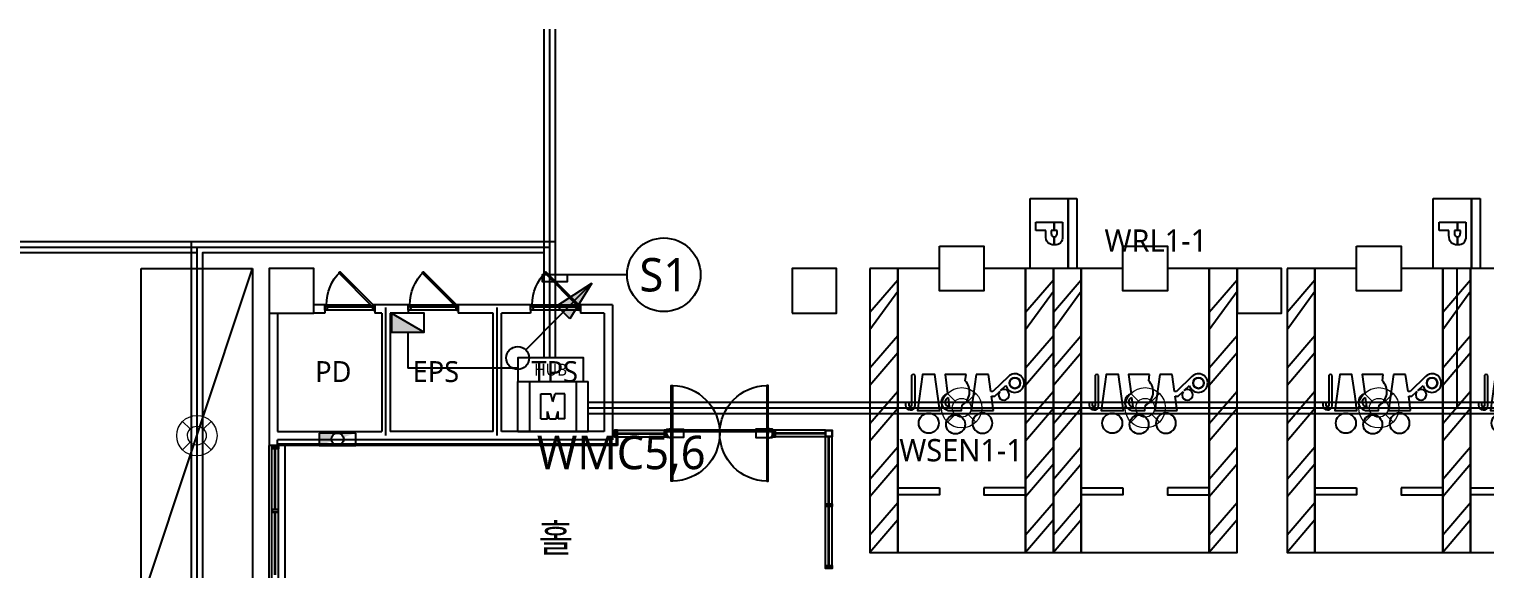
# Model space of a CAD drawing. Header units: millimetres. Extents: x -38475 to 94728, y -31127 to 90245.
# Drawn here: x -8241 to 17932, y 2802 to 12495 of the extents above; entities that cross this region are included whole.
import ezdxf
from ezdxf.enums import TextEntityAlignment as Align

# ---------------------------------------------------------------- set-up
doc = ezdxf.new("R2010")
doc.units = ezdxf.units.MM
doc.linetypes.add('AUDIT_D_080121100638-0', pattern=[0])
for name, color, linetype in [('DR LINE', 4, 'Continuous'), ('DR SYM', 6, 'Continuous'), ('e-plan', 9, 'Continuous'), ('E-TEXT', 6, 'Continuous'), ('레이스웨이', 3, 'Continuous'), ('만공차등', 6, 'Continuous'), ('유도배선', 6, 'Continuous')]:
    doc.layers.add(name, color=color, linetype=linetype)
doc.layers.add('초음파센서', color=1, linetype='AUDIT_D_080121100638-0', lineweight=13)
doc.styles.add('1', font='malgun_0.ttf')
doc.styles.add('USUN', font='malgun_0.ttf')
doc.styles.add('xr_plan$0$USUN', font='malgun_0.ttf')

# ---------------------------------------------------------------- blocks, each defined once
blk = doc.blocks.new('xr_plan$0$평행주차')
at = {"layer": 'e-plan'}
for p, q in [((2000, 6000.000000000024), (0, 0)), ((0, 0), (0, 6000.000000000024)), ((0, 6000.000000000024), (2000, 6000.000000000024)), ((2000, 6000.000000000024), (2000, 0)), ((2000, 0), (0, 0))]:
    blk.add_line(p, q, dxfattribs=at)
blk = doc.blocks.new('xr_plan$0$노유자주차-1')
at = {"layer": 'e-plan', "linetype": 'Continuous'}
for p, q in [((684.3168248625298, 2800.000000005588), (99.99999999956344, 3300.000000006985)), ((991.933768952993, 2800.000000005122), (307.6169440890953, 3300.000000006985)), ((1684.316824863228, 2800.000000005588), (1099.999999999563, 3300.000000006985)), ((1991.933768951829, 2800.000000005122), (1407.616944089095, 3300.000000007451)), ((2684.31682486253, 2800.000000005122), (2099.999999999796, 3300.000000007451)), ((2991.933768951829, 2800.000000006985), (2407.616944089328, 3300.000000007451)), ((3684.316824863228, 2800.000000007451), (3099.999999999796, 3300.000000006985)), ((3991.93376895113, 2800.000000006985), (3407.616944089328, 3300.000000007451)), ((4684.316824863228, 2800.000000007451), (4099.999999999796, 3300.000000006985)), ((4991.933768950199, 2800.000000007451), (4407.616944089095, 3300.000000006985)), ((684.3168248622969, 4.656612873077393e-09), (99.99999999979627, 500.0000000069849)), ((991.933768952993, 5.122274160385132e-09), (307.6169440890953, 500.0000000065193)), ((1684.316824863228, 5.587935447692871e-09), (1099.999999999796, 500.0000000065193)), ((1991.933768952062, 5.587935447692871e-09), (1407.616944089095, 500.0000000069849)), ((2684.31682486253, 5.122274160385132e-09), (2099.999999999563, 500.0000000069849)), ((2991.933768952062, 7.450580596923828e-09), (2407.616944089095, 500.0000000069849)), ((3684.316824863461, 7.450580596923828e-09), (3100.000000000029, 500.0000000074506)), ((3991.93376895113, 6.984919309616089e-09), (3407.616944089328, 500.0000000074506)), ((4684.316824863228, 7.450580596923828e-09), (4099.999999999796, 500.0000000069849)), ((4991.933768950199, 7.450580596923828e-09), (4407.616944089328, 500.0000000069849))]:
    blk.add_line(p, q, dxfattribs=at)
for points in [[(-100.0000000004366, 2800.000000006985), (4999.999999999563, 2800.000000006985), (4999.999999999563, 3300.000000007451), (-99.9999999999709, 3300.000000006985)], [(3834.999999999796, 2050.000000006985), (3964.999999999796, 2050.000000006985), (3964.999999999563, 2800.000000006985), (3834.999999999796, 2800.000000006985)], [(-500.0000000004302, 1250.000000007216), (-500.0000000004329, 2050.000000007216), (299.9999999995671, 2050.00000000722), (299.9999999995698, 1250.000000007219)], [(3835.000000000029, 1250.000000007451), (3964.999999999796, 1250.000000006985), (3964.999999999563, 500.0000000065193), (3834.999999999563, 500.0000000069849)], [(-100.0000000004366, 6.984919309616089e-09), (4999.999999999796, 6.51925802230835e-09), (4999.999999999796, 500.0000000074506), (-100.0000000004366, 500.0000000074506)]]:
    blk.add_lwpolyline(points, close=True, dxfattribs=at)
for points in [[(-100.0000000004366, 1250.000000007217), (-100.0000000004366, 500.0000000074506), (4999.999999999796, 500.0000000074506), (4999.999999999563, 2800.000000006985), (-100.0000000004366, 2800.000000006985), (-100.0000000004366, 2050.000000007218)], [(1836.852365872386, 2490.030886126217), (2108.820959594595, 2212.391267463099)], [(2089.961042239825, 2350.358787356876), (1997.118265809055, 2445.13750041835)], [(2108.820959594595, 2174.844095758628), (1799.999999999098, 2131.918484993279)], [(1799.999999999796, 2131.918484990951), (1799.999999999563, 1913.105725913774)], [(2193.375042673695, 2244.78842151491), (2105.431718634005, 2334.565519911703)], [(2108.820959594595, 2212.391267463099), (2108.820959594828, 2174.844095756765)], [(2193.375042673928, 2186.596975691151), (2193.375042673695, 2244.78842151491)], [(2449.160201220337, 2222.150696430355), (2193.375042673928, 2186.596975691151)], [(2449.160201220337, 1822.873514478095), (2449.160201220337, 2222.150696430355)], [(1799.999999999563, 1913.105725916103), (2449.160201220337, 1822.873514478095)], [(1799.999999999796, 1729.558921741322), (1800.000000000029, 1350.441078271251), (2149.996409822983, 1396.633745339699)], [(1917.94543293168, 1713.992436019238), (1799.999999999796, 1729.558921741322)], [(2449.160201220104, 1436.117502966896), (2449.160201220569, 1643.88249704754), (2354.691279589926, 1656.350543355569)], [(2217.305556575331, 1405.517233626917), (2381.851054467057, 1427.234014680143)], [(2193.375042673695, 1221.572764802724), (1799.999999999563, 1166.894274100661), (1799.999999999796, 948.0815150248818), (2449.160201220337, 857.8493035882711), (2449.160201220569, 1257.1264855396), (2193.375042673695, 1221.572764802724)]]:
    blk.add_lwpolyline(points, dxfattribs=at)
for points in [[(1997.118265809055, 2445.137500416022, 3.739535750018262), (1836.852365871688, 2490.030886126217)], [(2105.431718633074, 2334.565519911703, 17.37191183859012), (2089.96104224099, 2350.358787357807)]]:
    blk.add_lwpolyline(points, format="xyb", dxfattribs=at)
for points in [[(1955.917710014415, 2510.366903526243, 0.9999999999999999), (1955.917710014415, 2703.033407794312, 0.9999999999999999), (1955.917710014415, 2510.366903526243)], [(2675.973918393051, 1841.944582752418, 0.9999999999999999), (2675.973918392818, 2203.07962815417, 0.9999999999999999), (2675.973918393051, 1841.944582752418)], [(2675.973918393051, 876.9203718635254, -0.9999999999999999), (2675.973918392818, 1238.05541726388, -0.9999999999999999), (2675.973918393051, 876.9203718635254)], [(1820.568234193866, 811.7294169012457, 0.6677998114889716), (1820.568234192702, 750.1294168997556), (2356.483482938755, 750.3072034413926, -0.9627070837517783), (2354.728670578479, 704.1464368733577), (2328.899735805142, 704.1464368738234, 0.7142857142783885), (2328.899735804909, 642.5464368760586), (2354.728670578246, 642.5464368755929, 0.9627070837521746), (2361.160201220802, 811.72941690078)]]:
    blk.add_lwpolyline(points, format="xyb", close=True, dxfattribs=at)
for centre, radius in [((1955.917710014182, 2606.700155658647), 96.33325213311043), ((2697.916454916849, 1540.000000007451), 171.4507437460124)]:
    blk.add_circle(centre, radius, dxfattribs=at)
for centre, radius, start, end in [((2113.584248510917, 1512.917826978024), 280.5450847236735, 30.7480879590424, 134.2149785877846), ((2296.972764407779, 1436.11750296643), 152.1874368125558, 195.0369333090357, 359.9999999733196), ((2296.972764407779, 1436.11750296643), 85.341903467351, 201.01184196859, 354.0250914462683)]:
    blk.add_arc(centre, radius, start, end, dxfattribs=at)
blk = doc.blocks.new('xr_plan$0$xr_plan$0$Dor_900_45')
at = {"layer": 'e-plan'}
for p, q in [((854.9999999999997, 10.00000000000085), (45.00000000000028, 10.00000000000085)), ((870.0000000000007, 50.00000000004405), (75.72970377071033, 50.0000000000441)), ((29.99999999999971, -50), (870.0000000000003, -50))]:
    blk.add_line(p, q, dxfattribs=at)
for points in [[(29.99999999999971, 50), (52.86485188533304, 27.13514811466666), (646.8345480820302, 621.1048443113667), (623.9696961966982, 643.9696961966988), (29.99999999999971, 50)], [(0, 50), (29.99999999999971, 50), (29.99999999999971, 10.00000000000085), (45.00000000000028, 10.00000000000085), (45.00000000000028, -9.999999999999432), (29.99999999999971, -50), (0, -50), (0, 50)], [(900, 50), (870.0000000000003, 50), (870.0000000000003, 10.00000000000085), (854.9999999999997, 10.00000000000085), (854.9999999999997, -9.999999999999432), (870.0000000000003, -50), (900, -50), (900, 50)]]:
    blk.add_lwpolyline(points, dxfattribs=at)
blk.add_arc((30.00000000011624, 50.00000000004405), 839.9999999998845, 0, 44.99999999971182, dxfattribs=at)
blk = doc.blocks.new('xr_plan$0$점자블럭 없는타입')
at = {"layer": 'e-plan'}
for p, q in [((104798.8721704508, -634194.2971708117), (104820.0853738885, -634215.5103742447)), ((104798.8721704536, -634215.5103742474), (104820.0853738866, -634194.2971708098)), ((106540.8884744558, -634194.2971708117), (106519.6752710181, -634215.5103742447)), ((106540.8884744539, -634215.5103742474), (106519.6752710209, -634194.2971708098))]:
    blk.add_line(p, q, dxfattribs=at)
at = {"layer": 'e-plan', "ltscale": 0.05}
for points in [[(104822.9154930559, -634296.4018948836), (104822.9446861163, -633344.6076383253), (104796.0240973808, -633344.6076383281), (104796.028424246, -634296.4018962126)], [(106516.8451518507, -634296.4018948836), (106516.8111450195, -633344.6073880664), (106543.7317337549, -633344.6073880692), (106543.7322206606, -634296.4018962126)]]:
    blk.add_lwpolyline(points, close=True, dxfattribs=at)
at = {"layer": 'e-plan'}
for points in [[(104719.8803087535, -634264.9037263732), (104669.8803087535, -634264.9037263732), (104669.8803087535, -634144.9037263732), (104719.8803087535, -634144.9037263732), (104719.8803087535, -634264.9037263732)], [(104719.8803087461, -634129.9037263732), (104719.880308761, -634279.9037263732), (105019.880308761, -634279.9037263425), (105019.8803087461, -634129.9037263425), (104719.8803087461, -634129.9037263732)], [(106619.8803087535, -634129.9037262801), (106619.8803087535, -634279.9037262801), (106319.8803087535, -634279.903726281), (106319.8803087535, -634129.903726281), (106619.8803087535, -634129.9037262801)], [(106669.8803087535, -634264.9037263658), (106619.8803087535, -634264.9037263658), (106619.8803087535, -634144.9037263658), (106669.8803087535, -634144.9037263658), (106669.8803087535, -634264.9037263658)]]:
    blk.add_lwpolyline(points, dxfattribs=at)
for points in [[(104714.8803087535, -634259.9037263732), (104674.8803087535, -634259.9037263732), (104674.8803087535, -634149.9037263732), (104714.8803087535, -634149.9037263732)], [(104822.9956312391, -634115.2799528822), (104795.995584795, -634115.279952885), (104795.9994451492, -635065.1990469792), (104822.9994915933, -635065.1990469764)], [(104815.4956312391, -634115.2799528831), (104803.495584795, -634115.2799528841), (104803.4993920778, -635065.1990469783), (104815.499438521, -635065.1990469773)], [(106516.7650136684, -634115.2799528822), (106543.7650601125, -634115.279952885), (106543.7614104271, -635065.1990502902), (106516.761363983, -635065.1990502874)], [(106524.2650136684, -634115.2799528831), (106536.2650601116, -634115.2799528841), (106536.2614634995, -635065.1990502892), (106524.2614170554, -635065.1990502883)], [(106664.8803087535, -634259.9037263658), (106624.8803087535, -634259.9037263658), (106624.8803087535, -634149.9037263658), (106664.8803087535, -634149.9037263658)]]:
    blk.add_lwpolyline(points, close=True, dxfattribs=at)
for centre in [(104809.4787721696, -634204.9037725286), (106530.281872737, -634204.9037725286)]:
    blk.add_circle(centre, 15, dxfattribs=at)
at = {"layer": 'e-plan', "ltscale": 0.05}
for centre, start, end in [((104809.4787998113, -634204.9037724485), 270.9004057388485, 89.10324431223599), ((106530.2818450962, -634204.9037724485), 90.89707628565837, 269.0996082917799)]:
    blk.add_arc(centre, 860.4015158524852, start, end, dxfattribs=at)
at = {"layer": 'e-plan', "ltscale": 0.1}
for centre, start, end in [((104811.7992934321, -634205.8412782637), 99.87451256389451, 260.1211767146736), ((106527.9613514754, -634205.8412782637), 279.8788232853264, 80.12548743610549)]:
    blk.add_arc(centre, 91.92358695254272, start, end, dxfattribs=at)
blk = doc.blocks.new('Xref-지하2층')
at = {"layer": 'e-plan', "linetype": 'Continuous'}
h = blk.add_hatch(color=256, dxfattribs=at)
edge = h.paths.add_edge_path()
edge.add_line((500, 17145.00000180298), (500, 16925.00000180298))
edge.add_line((500, 16925.00000180298), (725.6448372144441, 17000.21494754113))
edge.add_arc((829.9999999999927, 17035.00000180298), 110, 18.434948822920717, 198.4349488229226, ccw=False)
edge.add_line((934.3551627855559, 17069.78505606484), (1160, 17145.00000180298))
edge.add_line((1160, 17145.00000180298), (500, 17145.00000180298))
for p, q in [((599.9981302141678, 19450.00000000718), (400, 19449.99999999959)), ((599.9981302142041, 19450.00000000727), (599.9981302197921, 19300.00000000753)), ((2099.998136556947, 19450.0000000642), (1499.998130214175, 19450.00000004138)), ((1499.998130214204, 19450.00000004138), (1499.998130219807, 19300.0000000412)), ((1699.998130262706, 17100.00000205316), (1699.998130262713, 19399.99999999598)), ((2099.99813655694, 19450.0000000642), (2099.998136562528, 19300.00000006571)), ((4299.998136560891, 19450.00000014775), (2999.998136556947, 19450.00000009836)), ((2999.99813655694, 19450.00000009831), (2999.998136562528, 19300.0000000997)), ((3699.998130238149, 17100.00000201067), (3699.998130150256, 19399.99999995756)), ((4299.998136560898, 19450.00000014778), (4299.998136566486, 19300.00000014871)), ((5774.998130237451, 19450.00000020378), (5199.998136560898, 19450.00000018195)), ((5199.998136560898, 19450.00000018189), (5199.998136566486, 19300.00000018259)), ((5774.998130237451, 19450.00000004592), (5774.998130236752, 17025.00000045943)), ((-400.0000056248391, 19300.00000000005), (-400.0000040912128, 16925.00000224257)), ((-250.0000054525444, 19300.00000000005), (-250.0000036221099, 17175.00000214)), ((599.998130219763, 19300.00000000753), (400, 19300.00000000005)), ((1624.998130236985, 19300.00000004586), (1499.998130219763, 19300.0000000412)), ((1624.998130236985, 19300.00000003824), (1624.998130232794, 17175.0000021116)), ((2099.998136562528, 19300.00000006574), (1774.998130237043, 19300.00000005349)), ((1774.998130237043, 19300.00000004592), (1774.998130232794, 17175.00000205293)), ((3624.998130154097, 19300.00000012322), (2999.998136562528, 19300.00000009967)), ((3624.998130235239, 17175.00000104294), (3624.998130154097, 19300.00000012322)), ((4299.998136566479, 19300.00000014868), (3774.998130154097, 19300.00000012892)), ((3774.998130235239, 17175.00000098001), (3774.998130154097, 19300.00000012892)), ((5624.998130237451, 19300.00000019866), (5199.998136566479, 19300.00000018262)), ((5624.998130237451, 19300.00000004685), (5624.998130236985, 17175.00000004686)), ((-249.9999936763197, 17175.0000021825), (1624.99813655694, 17175.00000165211)), ((-250.0000037776772, 16925.00000220045), (-250.0000036915371, 17025.00000220045)), ((5774.998136561131, 17025.00000050192), (-250.0000036915371, 17025.00000220045)), ((500, 17145.00000180298), (500, 16925.00000180298)), ((1160, 17145.00000180298), (500, 17145.00000180298)), ((1160, 16925.00000180298), (1160, 17145.00000180298)), ((3624.998130235246, 17175.00000107233), (1774.99813655694, 17175.00000159111)), ((5624.998136561131, 17175.00000051147), (3774.998130235239, 17175.00000103033)), ((5624.998130236985, 17175.00000046898), (5199.998130237043, 17175.00000058435)), ((5839.998126877123, 17069.99999924094), (5839.998126877072, 16945.00000054235)), ((5859.998126877123, 17069.99999924091), (5859.998126877072, 16925.00000053673)), ((-250.0000037776772, 16925.00000220045), (-400.0000040912128, 16925.00000224257)), ((5839.998126877072, 16945.00000054235), (-250.000003760455, 16945.00000194591)), ((5859.998126877072, 16925.00000053673), (-250.0000037776845, 16925.00000194591)), ((500, 16925.00000180298), (1160, 16925.00000180298))]:
    blk.add_line(p, q, dxfattribs=at)
at = {"layer": 'e-plan'}
for p, q in [((5839.998126877123, 17069.99999924094), (5859.998126877123, 17069.99999924091)), ((5859.998125435843, 17199.99999913009), (6699.998124604172, 17199.99999913009)), ((5859.99812548008, 17145.99999913009), (6699.998124648409, 17145.99999913009)), ((5859.99812548008, 17133.99999913009), (6699.998124648409, 17133.99999913009)), ((5859.998126766237, 17079.99999913009), (6699.998125934566, 17079.99999913009)), ((8649.998128926847, 17199.99993394763), (6749.998128926847, 17199.99993394763)), ((8649.998128926847, 17169.99993394577), (6749.998128593899, 17169.99993394577)), ((9599.998128406063, 17199.99997848977), (8699.99812726496, 17199.99997694552)), ((9599.998128361825, 17145.99997848977), (8699.998127220722, 17145.99997694552)), ((9599.998128361825, 17133.99997848977), (8699.998127220722, 17133.99997694552)), ((9599.998127075669, 17079.99997848977), (8699.998125934566, 17079.99997694552)), ((9599.99812664988, 14764.99995690378), (9599.998126521183, 17079.99997848977)), ((9653.99812664988, 15874.99995567204), (9653.998126521183, 17079.99997848977)), ((9665.99812664988, 15874.99995553898), (9665.998126521183, 17079.99997848977)), ((9719.99812664988, 14764.99995557338), (9719.998126521183, 17079.99997848977)), ((-400.0000018149949, 13400.00000004846), (-400.0000040912128, 16925.00000224257)), ((-349.9999976935796, 13460.00000008251), (-349.9999976935796, 16865.00000227845)), ((-295.9999976935869, 15775.00000077885), (-295.9999976935796, 16865.00000167979)), ((-283.9999976935869, 15775.00000091191), (-283.9999976935796, 16865.00000154672)), ((-229.9999976935796, 13460.0000014129), (-229.9999976935796, 16865.00000094806)), ((-120.0000033612087, 16925.00000190942), (-120.0000003096429, 13400.00000004849)), ((-295.9999984523238, 14600.00000004689), (-295.9999976935869, 15725.00000077885)), ((-283.9999984523238, 14600.00000017995), (-283.9999976935869, 15725.00000091191)), ((9653.99812664988, 14764.99995561762), (9653.99812664988, 15824.99995567204)), ((9665.99812664988, 14764.99995561762), (9665.99812664988, 15824.99995553898))]:
    blk.add_line(p, q, dxfattribs=at)
for points in [[(-400, 19300.00000000005), (400, 19300.00000000005), (400, 20100.00000000005), (-400, 20100.00000000005)], [(8999.998130233958, 19300.00000000005), (9799.998130233958, 19300.00000000005), (9799.998130233958, 20100.00000000005), (8999.998130233958, 20100.00000000005)], [(17000, 19300.00000000005), (17800, 19300.00000000005), (17800, 20100.00000000005), (17000, 20100.00000000005)], [(5859.998125435843, 17199.99999913009), (5809.998125435843, 17199.99999913009), (5809.998126766237, 17079.99999913009), (5859.998126766237, 17079.99999913009)], [(5854.998124160862, 17194.99999962928), (5814.998124160862, 17194.99999918597), (5814.998125379963, 17084.99999918597), (5854.998125379963, 17084.99999962928)], [(9599.998128406063, 17199.99997848977), (9719.998127851577, 17199.99997848977), (9719.998126521183, 17079.99997848977), (9599.998127075669, 17079.99997848977)], [(9604.998129681044, 17194.99997898896), (9714.998129126558, 17194.99997854565), (9714.998127907456, 17084.99997854565), (9604.998128461943, 17084.99997898896)], [(-349.9999976935796, 16865.00000228742), (-349.9999976935796, 16915.00000228742), (-229.9999976935796, 16915.00000095702), (-229.9999976935796, 16865.00000095702)], [(-344.9999981927685, 16870.0000035624), (-344.999997749459, 16910.0000035624), (-234.999997749459, 16910.00000234329), (-234.9999981927685, 16870.00000234329)], [(-349.9999976935869, 15775.00000018018), (-349.9999976935869, 15725.00000018018), (-229.9999976935869, 15725.00000151058), (-229.9999976935869, 15775.00000151058)], [(-344.9999981927758, 15769.9999989052), (-344.9999977494663, 15729.9999989052), (-234.9999977494663, 15730.0000001243), (-234.9999981927758, 15770.0000001243)], [(9719.998125891201, 15874.99995494031), (9719.998125891201, 15824.99995494031), (9599.998125891201, 15824.99995627071), (9599.998125891201, 15874.99995627071)], [(9714.99812639039, 15869.99995366533), (9714.99812594708, 15829.99995366533), (9604.99812594708, 15829.99995488444), (9604.99812639039, 15869.99995488444)], [(9719.99812664988, 14764.99995557338), (9719.99812664988, 14714.99995557338), (9599.99812664988, 14714.99995690378), (9599.99812664988, 14764.99995690378)], [(9714.998127149069, 14759.9999542984), (9714.99812670576, 14719.9999542984), (9604.99812670576, 14719.9999555175), (9604.998127149069, 14759.9999555175)]]:
    blk.add_lwpolyline(points, close=True, dxfattribs=at)
at = {"layer": 'e-plan', "linetype": 'Continuous'}
blk.add_circle((829.9999999999927, 17035.00000180298), 110, dxfattribs=at)
for name, p, rotation in [('xr_plan$0$노유자주차-1', (10399.99999999345, 20000.00000000052), 270), ('xr_plan$0$노유자주차-1', (13699.99999999302, 20000.00000000005), 270), ('xr_plan$0$노유자주차-1', (17899.99999998789, 20000.00000000191), 270), ('xr_plan$0$노유자주차-1', (20699.99999998836, 20000.00000000191), 270), ('xr_plan$0$평행주차', (-699.9999999993015, 20100.00000000005), 180)]:
    blk.add_blockref(name, p, dxfattribs=dict(at, rotation=rotation))
at = {"layer": 'e-plan', "linetype": 'Continuous', "xscale": -1}
for p in [(1499.998130214204, 19400.00000004138), (2999.99813655694, 19400.00000009831), (5199.99813656183, 19400.00000018189)]:
    blk.add_blockref('xr_plan$0$xr_plan$0$Dor_900_45', p, dxfattribs=at)
at = {"layer": 'e-plan', "ltscale": 5, "xscale": -1, "rotation": 179.9999993646721}
blk.add_blockref('xr_plan$0$점자블럭 없는타입', (-97969.88921374362, -617064.9025666045), dxfattribs=at)
at = {"layer": 'e-plan'}
for s, height, style, p in [('PD', 375, 'xr_plan$0$USUN', (752.73104095296, 18250.00000104988)), ('EPS', 375, 'xr_plan$0$USUN', (2597.183201045031, 18250.00000104988)), ('TPS', 375, 'xr_plan$0$USUN', (4734.416426801356, 18250.00000104988)), ('홀', 500, 'USUN', (4752.011482577989, 15260.32329321402))]:
    blk.add_text(s, height=height, dxfattribs=dict(at, style=style)).set_placement(p, align=Align.MIDDLE_CENTER)
blk = doc.blocks.new('A$C61602750')
at = {"layer": 'e-plan'}
blk.add_blockref('Xref-지하2층', (-3525.000000000218, -11905.00000004651), dxfattribs=at)
blk = doc.blocks.new('센서')
at = {"layer": '초음파센서'}
for p, q in [((-256.1917501480202, 255.872396394494), (-119.5570773269283, 119.4077249351831)), ((119.4048484532395, 119.5564764195151), (255.8695194955799, 256.1911495039822)), ((-255.8729968793341, -256.188874524436), (-119.4083258403116, -119.5542014399543)), ((119.5535999427084, -119.4054499556369), (256.1882727624034, -255.8701214149478))]:
    blk.add_line(p, q, dxfattribs=at)
for major_axis, ratio, start_param, end_param in [((-6.1103e-12, 362.0820671227044), 0.999999997505104, 2.801804347482335, 9.08498965466192), ((-0.3386371830511741, 168.9712919898011), 0.999999997519907, 2.862310370331366, 9.145495677510953)]:
    blk.add_ellipse((-0.001738692924845964, 0.001137489773100242), major_axis=major_axis, ratio=ratio, start_param=start_param, end_param=end_param, dxfattribs=at)
blk = doc.blocks.new('Module Controller')
at = {"layer": 'DR SYM'}
for p, q in [((0, 0), (0.0075334191205911, 199.8991859967645)), ((0.0075334191205911, 199.8991859967645), (280.8378794265736, 199.8886025983956)), ((46.76892340168706, 199.89742374263), (46.76138998311944, -0.0017622535815462)), ((234.076489445637, 199.890364851977), (234.0689560270694, -0.0088211437105201)), ((280.8529462647857, 0), (280.8604796839063, 199.8991859967645)), ((92.5530792353966, 50.16137539924239), (92.5530792353966, 149.7272271997062)), ((92.55307923324293, 149.7272271997062), (131.8099681485619, 149.7272271988913)), ((140.4189397146401, 118.3556822529354), (131.809968148038, 149.7272271991533)), ((140.4189397124864, 118.3556822529354), (149.0279112790886, 149.7272271991533)), ((188.2848001938837, 149.7272271997062), (149.0279112785647, 149.7272271988913)), ((188.28480019173, 50.16137539924239), (188.28480019173, 149.7272271997062)), ((119.2308933849272, 50.16137539924239), (119.2308933827735, 79.79991874634288)), ((127.4014344678144, 50.16137539924239), (119.2308933822496, 79.79991874715779)), ((153.4364449593122, 50.16137539924239), (161.6069860448769, 79.79991874715779)), ((161.6069860421994, 50.16137539924239), (161.6069860443531, 79.79991874634288)), ((0, 0), (280.8303460069292, -0.0105833972920664)), ((280.8303460069292, -0.0105833972920664), (0, 0)), ((92.5530792353966, 50.16137539924239), (119.2308933849272, 50.16137540031922)), ((127.4014344678144, 50.16137539924239), (153.4364449593122, 50.16137539924239)), ((188.28480019173, 50.16137539924239), (161.6069860421994, 50.16137540031922))]:
    blk.add_line(p, q, dxfattribs=at)
blk = doc.blocks.new('*U14')
at = {"layer": 'DR LINE', "color": 3}
for p, q in [((96.65265815309247, 96.65265815425666), (889.5272431200137, 896.7134429649448)), ((467.0359300415729, 624.7625729758292), (889.5272431200137, 896.7134429649448)), ((889.5272431200137, 896.7134429649448), (624.1870489106512, 469.4253021320327)), ((624.1870489106512, 469.4253021320327), (467.0359300415729, 624.7625729758292))]:
    blk.add_line(p, q, dxfattribs=at)
blk.add_circle((0, 0), 136.6875, dxfattribs=at)
blk.add_solid([(889.5272431200137, 896.7134429649448), (467.0359300415729, 624.7625729758292), (624.1870489106512, 469.4253021320327)], dxfattribs=at)
blk = doc.blocks.new('만공차등')
at = {"layer": '만공차등', "color": 2}
for p, q in [((256.2185382738709, 772.8010282704608), (1281.100729055703, 772.8010280201212)), ((256.2185383155941, 85.86725710276512), (256.2185383155941, 772.8010282704608)), ((1281.100729139149, 646.829827308096), (256.2185382738709, 646.8298275569452)), ((256.2185383155941, 646.8298275569452), (1281.100729097426, 646.829827308096)), ((1281.100729055703, 772.8010280201212), (1281.100729055703, 85.86725685242563)), ((602.031856457889, 441.6744232246652), (723.9221712127327, 441.6744232246652)), ((602.031856457889, 436.4904232243076), (723.9221712127327, 436.4904232243076)), ((817.0652129247784, 441.6744232246652), (935.2874125763774, 441.6744232246652)), ((817.1001742288469, 436.4904232243076), (935.2049708619713, 436.4904232243076)), ((1281.100729183853, 85.86725685391573), (256.2185383155941, 85.86725710276512))]:
    blk.add_line(p, q, dxfattribs=at)
for points in [[(602.031856457889, 562.7124996656552), (602.031856457889, 562.7124996656552), (803.7536301061511, 562.7124996656552), (803.7536301061511, 562.7124996656552)], [(602.031856457889, 441.6744232246652), (602.031856457889, 509.1963368171826), (602.031856457889, 562.7124996656552), (602.031856457889, 562.7124996656552)], [(602.031856457889, 169.9845844337716), (602.031856457889, 169.9845844337716), (602.031856457889, 321.6594377497211), (602.031856457889, 436.4904232243076)], [(758.4800846263765, 482.8810407707466), (758.4800846263765, 482.8810407707466), (723.9221712127327, 482.8810407707466), (723.9221712127327, 482.8810407707466)], [(723.9221712127327, 482.8810407707466), (723.9221712127327, 482.8810407707466), (723.9221712127327, 462.6767240667716), (723.9221712127327, 441.6744232246652)], [(723.9221712127327, 436.4904232243076), (723.9221712127327, 415.4870259771124), (723.9221712127327, 395.2807486290112), (723.9221712127327, 395.2807486290112)], [(804.8251933142542, 470.0222822928799), (796.6098753944037, 478.5947879457847), (781.1615058347583, 482.8810407707466), (758.4800846263765, 482.8810407707466)], [(802.9499577000737, 407.4697801047936), (811.8650966987013, 415.1233428293838), (816.5818355426192, 424.796890536882), (817.1001742288469, 436.4904232243076)], [(803.7536301061511, 562.7124996656552), (847.6877215787767, 562.7124996656552), (880.5936417147517, 552.2647584015502), (902.4713905140757, 531.3692758718505)], [(817.0652129247784, 441.6744232246652), (816.4464652046561, 452.7038494760168), (812.3664586707947, 462.1531358310952), (804.8251933142542, 470.0222822928799)], [(935.2049708619713, 436.4904232243076), (934.1114401951432, 399.5476529339328), (922.2179804757236, 370.4520221063867), (899.5245917007327, 349.2035307446495)], [(723.9221712127327, 395.2807486290112), (723.9221712127327, 395.2807486290112), (753.6580501928923, 395.2807486290112), (753.6580501928923, 395.2807486290112)], [(790.3590900227427, 315.7171805361286), (790.3590900227427, 315.7171805361286), (723.9221712127327, 315.7171805361286), (723.9221712127327, 315.7171805361286)], [(723.9221712127327, 315.7171805361286), (723.9221712127327, 315.7171805361286), (723.9221712127327, 169.9845844337716), (723.9221712127327, 169.9845844337716)], [(753.6580501928923, 395.2807486290112), (777.0538468733431, 395.2807486290112), (793.4844827100633, 399.3437591219321), (802.9499577000737, 407.4697801047936)], [(899.5245917007327, 349.2035307446495), (875.6823103532195, 326.8792972723022), (839.2938097938893, 315.7171805361286), (790.3590900227427, 315.7171805361286)], [(723.9221712127327, 169.9845844337716), (723.9221712127327, 169.9845844337716), (602.031856457889, 169.9845844337716), (602.031856457889, 169.9845844337716)]]:
    blk.add_open_spline(points, degree=3, dxfattribs=at)
blk.add_open_spline([(902.4713905140757, 531.3692758718505), (924.3491393193602, 510.4737933421508), (935.2880137220025, 480.7379143590106), (935.2880137220025, 442.1616389194503), (935.2880137220025, 441.9990880915897), (935.2878133371472, 441.8366828614843), (935.2874125763774, 441.6744232246652)], degree=3, knots=[0.498977130304911, 0.498977130304911, 0.498977130304911, 0.498977130304911, 0.997954260609822, 0.997954260609822, 0.997954260609822, 1, 1, 1, 1], dxfattribs=at)

msp = doc.modelspace()

# ---------------------------------------------------------------- hatches: boundary and pattern name
at = {"layer": 'DR SYM'}
h = msp.add_hatch(color=256, dxfattribs=at)
h.dxf.hatch_style = 1
h.paths.add_polyline_path([(-1725.001869763189, 7394.999999997883), (-1725.001869763189, 7051.789737002786), (-1141.119835042802, 7051.789737002786)])

# ---------------------------------------------------------------- linework, layer by layer
at = {"layer": 'DR LINE', "linetype": 'Continuous', "ltscale": 2}
msp.add_lwpolyline([(2509.011479581473, 8083.894079679507), (984.365056186216, 8083.894079679507), (984.365056186216, 7960.076043981942), (1438.080675548408, 7960.076043981942), (1438.080675548408, 8083.894079679507)], dxfattribs=at)
msp.add_circle((3169.979926726082, 8083.894079679521), 660.968447144609, dxfattribs=at)
at = {"layer": 'DR SYM'}
msp.add_line((-1725.001869763189, 7394.999999997883), (-1141.119835042802, 7051.789737002786), dxfattribs=at)
for points in [[(-1725.001869763189, 7051.789737002786), (-1141.119835042802, 7051.789737002786), (-1141.119835042802, 7394.999999997883), (-1725.001869763189, 7394.999999997883)], [(543.163754567162, 6169.547823231653), (1728.06355569687, 6169.547823231653), (1728.06355569687, 6589.813256815411), (543.163754567162, 6589.813256815411)]]:
    msp.add_lwpolyline(points, close=True, dxfattribs=at)
at = {"layer": '레이스웨이'}
for points in [[(1021.079402639301, 6589.813256815411), (1021.079402639266, 12494.54042802066)], [(1221.079402639301, 6589.813256815411), (1221.079402639266, 12494.54042802066)], [(-5224.999999999534, 8675.795165049378), (-14175.00000000017, 8675.795165049378), (-14175.00000000012, -18405.00000004657)], [(1221.079402639298, 7215.051468142547), (1221.079402639298, 8675.795165049383), (-5324.999999999534, 8675.795165049378), (-5324.999999999534, -21055.00000004657), (36474.99999999744, -21055.00000004657)], [(-5224.999999999534, 8475.795165049378), (-13975.00000000017, 8475.795165049378), (-13975.00000000012, -18405.00000004657)], [(1021.079402639298, 7215.051468142547), (1021.079402639298, 8475.795165049383), (-5124.999999999534, 8475.795165049378), (-5124.999999999534, -20855.00000004657), (36474.99999999744, -20855.00000004657)], [(1806.987897374794, 5795.000000005335), (21475.00000000122, 5794.999999975895), (21475.00000000111, -10705.00000004657), (-3125.000000000233, -10705.00000004657)], [(1806.980360156387, 5595.00000000535), (21275.00000000122, 5594.9999999762), (21275.00000000111, -10505.00000004657), (-3125.000000000233, -10505.00000004657)]]:
    msp.add_lwpolyline(points, dxfattribs=at)
at = {"layer": '만공차등', "color": 4, "linetype": 'Continuous', "ltscale": 2}
for points in [[(10175.00000000023, 8194.99999995387), (10175.00000000116, 5694.999999992819)], [(17424.99999999534, 8194.999999955733), (17424.99999999627, 5694.999999981963)]]:
    msp.add_lwpolyline(points, dxfattribs=at)
at = {"layer": '유도배선'}
for p in [(-1433.060852402996, 7051.789737002786), (543.1637545666235, 6404.68053999875)]:
    msp.add_line(p, (-1433.060852402996, 6404.68053999875), dxfattribs=at)
for points in [[(1121.079402639301, 6589.813256815411), (1121.079402639266, 12494.54042802066)], [(-5224.999999999534, 8575.795165049378), (-14075.00000000017, 8575.795165049378), (-14075.00000000012, -18405.00000004657)], [(1121.079402639298, 7215.051468142547), (1121.079402639298, 8575.795165049383), (-5224.999999999534, 8575.795165049378), (-5224.999999999534, -20955.00000004657), (36474.99999999744, -20955.00000004657)], [(1806.98412876559, 5695.000000005348), (21375.00000000122, 5694.999999976048), (21375.00000000111, -10605.00000004657), (-3125.000000000233, -10605.00000004657)]]:
    msp.add_lwpolyline(points, dxfattribs=at)

# ---------------------------------------------------------------- block references
at = {"layer": 'DR LINE', "xscale": 1.5, "yscale": 1.5, "zscale": 1.5}
msp.add_blockref('*U14', (543.163754567162, 6589.813256815411), dxfattribs=at)
at = {"layer": 'DR SYM', "xscale": 4.5, "yscale": 4.5, "zscale": 4.5}
msp.add_blockref('Module Controller', (543.1298548823761, 5270.023813368301), dxfattribs=at)
at = {"layer": 'e-plan'}
msp.add_blockref('A$C61602750', (0, 0), dxfattribs=at)
at = {"layer": '만공차등', "xscale": 1.226069819647817, "yscale": 1.226069819647817, "zscale": 1.226069819647817, "rotation": 270}
for p in [(9648.606365414744, 9765.718939777958), (16898.60636540985, 9765.718939779821)]:
    msp.add_blockref('만공차등', p, dxfattribs=at)
at = {"layer": '초음파센서'}
for p in [(8525.001738693914, 5694.998862505512), (11825.00173869345, 5694.998862505046), (16025.00173868833, 5694.998862506909), (-5224.998261306609, 5194.998862463646)]:
    msp.add_blockref('센서', p, dxfattribs=at)

# ---------------------------------------------------------------- texts
at = {"layer": 'DR LINE', "linetype": 'Continuous', "ltscale": 2, "style": '1'}
msp.add_text('S1', height=600, dxfattribs=at).set_placement((3169.979926726082, 8083.894079679521), align=Align.MIDDLE_CENTER)
at = {"layer": 'DR SYM', "style": '1'}
msp.add_text('HUB', height=213.9533760156249, dxfattribs=at).set_placement((1135.613655132016, 6379.680540023532), align=Align.MIDDLE_CENTER)
at = {"layer": 'E-TEXT', "style": '1'}
for s, height, p in [('WRL1-1', 400, (12016.22431562166, 8697.903226957598)), ('WMC5,6', 600, (2404.547780292465, 4892.227715874309)), ('WSEN1-1', 400, (8514.484388110694, 4933.475190836994))]:
    msp.add_text(s, height=height, dxfattribs=at).set_placement(p, align=Align.MIDDLE_CENTER)

doc.saveas('drawing.dxf')
